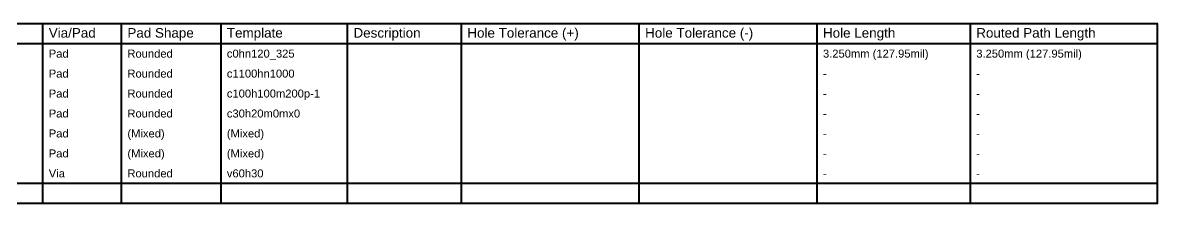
# Model space of a CAD drawing. Header units: inches. Extents: x -48 to 200, y -49 to 27.
# Drawn here: x 9.32 to 17.84, y 1.47 to 2.83 of the extents above; entities that cross this region are included whole.
import ezdxf

# ---------------------------------------------------------------- set-up
doc = ezdxf.new("R2010")
doc.units = ezdxf.units.IN
doc.header["$MEASUREMENT"] = 0
doc.layers.add('Drill Drawing', color=1, linetype='Continuous')
doc.styles.add('Arial', font='', dxfattribs={"height": 0.2})
doc.styles.get('Arial').set_extended_font_data('Arial')

msp = doc.modelspace()

# ---------------------------------------------------------------- linework, layer by layer
at = {"layer": 'Drill Drawing'}
for points in [[(4.3825, 2.8269, 0.015, 0.015, 0), (17.8307, 2.8269, 0.015, 0.015, 0)], [(9.4721, 1.4769, 0.015, 0.015, 0), (9.4721, 2.8269, 0.015, 0.015, 0)], [(10.0619, 1.4769, 0.015, 0.015, 0), (10.0619, 2.8269, 0.015, 0.015, 0)], [(10.8077, 1.4769, 0.015, 0.015, 0), (10.8077, 2.8269, 0.015, 0.015, 0)], [(11.7575, 1.4769, 0.015, 0.015, 0), (11.7575, 2.8269, 0.015, 0.015, 0)], [(12.6112, 1.4769, 0.015, 0.015, 0), (12.6112, 2.8269, 0.015, 0.015, 0)], [(13.9448, 1.4769, 0.015, 0.015, 0), (13.9448, 2.8269, 0.015, 0.015, 0)], [(15.2784, 1.4769, 0.015, 0.015, 0), (15.2784, 2.8269, 0.015, 0.015, 0)], [(16.4281, 1.4769, 0.015, 0.015, 0), (16.4281, 2.8269, 0.015, 0.015, 0)], [(17.8307, 1.4769, 0.015, 0.015, 0), (17.8307, 2.8269, 0.015, 0.015, 0)], [(4.3825, 2.6769, 0.015, 0.015, 0), (17.8307, 2.6769, 0.015, 0.015, 0)], [(4.3825, 1.6269, 0.015, 0.015, 0), (17.8307, 1.6269, 0.015, 0.015, 0)], [(4.3825, 1.4769, 0.015, 0.015, 0), (17.8307, 1.4769, 0.015, 0.015, 0)]]:
    msp.add_lwpolyline(points, format="xyseb", dxfattribs=at)
for points in [[(9.4683, 2.8269, 0.0075, 0.0075, 1), (9.4758, 2.8269, 0.0075, 0.0075, 1)], [(10.0582, 2.8269, 0.0075, 0.0075, 1), (10.0657, 2.8269, 0.0075, 0.0075, 1)], [(10.804, 2.8269, 0.0075, 0.0075, 1), (10.8115, 2.8269, 0.0075, 0.0075, 1)], [(11.7537, 2.8269, 0.0075, 0.0075, 1), (11.7612, 2.8269, 0.0075, 0.0075, 1)], [(12.6075, 2.8269, 0.0075, 0.0075, 1), (12.615, 2.8269, 0.0075, 0.0075, 1)], [(13.9411, 2.8269, 0.0075, 0.0075, 1), (13.9486, 2.8269, 0.0075, 0.0075, 1)], [(15.2747, 2.8269, 0.0075, 0.0075, 1), (15.2822, 2.8269, 0.0075, 0.0075, 1)], [(16.4244, 2.8269, 0.0075, 0.0075, 1), (16.4319, 2.8269, 0.0075, 0.0075, 1)], [(17.827, 2.8269, 0.0075, 0.0075, 1), (17.8345, 2.8269, 0.0075, 0.0075, 1)], [(17.827, 2.8269, 0.0075, 0.0075, 1), (17.8345, 2.8269, 0.0075, 0.0075, 1)], [(17.827, 2.6769, 0.0075, 0.0075, 1), (17.8345, 2.6769, 0.0075, 0.0075, 1)], [(17.827, 1.6269, 0.0075, 0.0075, 1), (17.8345, 1.6269, 0.0075, 0.0075, 1)], [(9.4683, 1.4769, 0.0075, 0.0075, 1), (9.4758, 1.4769, 0.0075, 0.0075, 1)], [(10.0582, 1.4769, 0.0075, 0.0075, 1), (10.0657, 1.4769, 0.0075, 0.0075, 1)], [(10.804, 1.4769, 0.0075, 0.0075, 1), (10.8115, 1.4769, 0.0075, 0.0075, 1)], [(11.7537, 1.4769, 0.0075, 0.0075, 1), (11.7612, 1.4769, 0.0075, 0.0075, 1)], [(12.6075, 1.4769, 0.0075, 0.0075, 1), (12.615, 1.4769, 0.0075, 0.0075, 1)], [(13.9411, 1.4769, 0.0075, 0.0075, 1), (13.9486, 1.4769, 0.0075, 0.0075, 1)], [(15.2747, 1.4769, 0.0075, 0.0075, 1), (15.2822, 1.4769, 0.0075, 0.0075, 1)], [(16.4244, 1.4769, 0.0075, 0.0075, 1), (16.4319, 1.4769, 0.0075, 0.0075, 1)], [(17.827, 1.4769, 0.0075, 0.0075, 1), (17.8345, 1.4769, 0.0075, 0.0075, 1)], [(17.827, 1.4769, 0.0075, 0.0075, 1), (17.8345, 1.4769, 0.0075, 0.0075, 1)]]:
    msp.add_lwpolyline(points, format="xyseb", close=True, dxfattribs=at)

# ---------------------------------------------------------------- texts
at = {"layer": 'Drill Drawing', "style": 'Arial'}
for s, height, p in [('Via/Pad', 0.072, (9.5171, 2.7219)), ('Pad Shape', 0.072, (10.1069, 2.7219)), ('Template', 0.072, (10.8527, 2.7219)), ('Description', 0.072, (11.8025, 2.7219)), ('Hole Tolerance (+)', 0.072, (12.6562, 2.7219)), ('Hole Tolerance (-)', 0.072, (13.9898, 2.7219)), ('Hole Length', 0.072, (15.3234, 2.7219)), ('Routed Path Length', 0.072, (16.4731, 2.7219)), ('Pad', 0.06, (9.5171, 2.5719)), ('Rounded', 0.06, (10.1069, 2.5719)), ('c0hn120_325', 0.06, (10.8527, 2.5719)), ('3.250mm (127.95mil)', 0.06, (15.3234, 2.5719)), ('3.250mm (127.95mil)', 0.06, (16.4731, 2.5719)), ('Pad', 0.06, (9.5171, 2.4219)), ('Rounded', 0.06, (10.1069, 2.4219)), ('c1100hn1000', 0.06, (10.8527, 2.4219)), ('-', 0.06, (15.3234, 2.4219)), ('-', 0.06, (16.4731, 2.4219)), ('Pad', 0.06, (9.5171, 2.2719)), ('Rounded', 0.06, (10.1069, 2.2719)), ('c100h100m200p-1', 0.06, (10.8527, 2.2719)), ('-', 0.06, (15.3234, 2.2719)), ('-', 0.06, (16.4731, 2.2719)), ('Pad', 0.06, (9.5171, 2.1219)), ('Rounded', 0.06, (10.1069, 2.1219)), ('c30h20m0mx0', 0.06, (10.8527, 2.1219)), ('-', 0.06, (15.3234, 2.1219)), ('-', 0.06, (16.4731, 2.1219)), ('Pad', 0.06, (9.5171, 1.9719)), ('(Mixed)', 0.06, (10.1069, 1.9719)), ('(Mixed)', 0.06, (10.8527, 1.9719)), ('-', 0.06, (15.3234, 1.9719)), ('-', 0.06, (16.4731, 1.9719)), ('Pad', 0.06, (9.5171, 1.8219)), ('(Mixed)', 0.06, (10.1069, 1.8219)), ('(Mixed)', 0.06, (10.8527, 1.8219)), ('-', 0.06, (15.3234, 1.8219)), ('-', 0.06, (16.4731, 1.8219)), ('Via', 0.06, (9.5171, 1.6719)), ('Rounded', 0.06, (10.1069, 1.6719)), ('v60h30', 0.06, (10.8527, 1.6719)), ('-', 0.06, (15.3234, 1.6719)), ('-', 0.06, (16.4731, 1.6719))]:
    msp.add_text(s, height=height, dxfattribs=at).set_placement(p)

doc.saveas('drawing.dxf')
